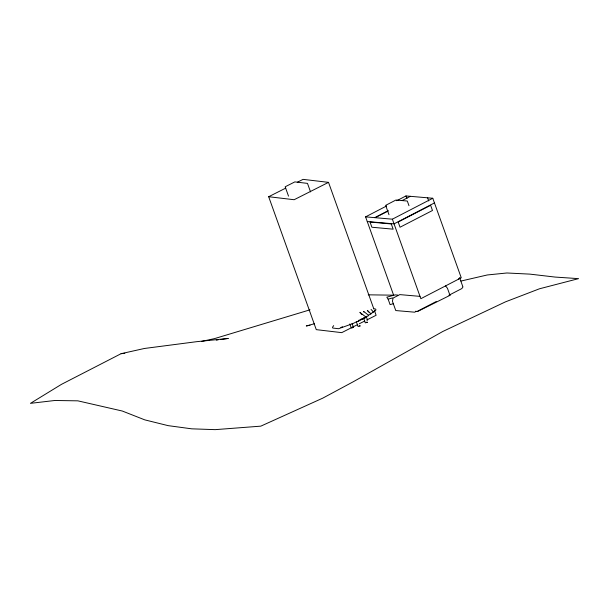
<?xml version="1.0" encoding="UTF-8"?>
<svg xmlns="http://www.w3.org/2000/svg" width="609" height="609" viewBox="0 0 609 609"><rect width="100%" height="100%" fill="white"/><g stroke="black" fill="none" stroke-linecap="round" stroke-linejoin="round"><path stroke-width="0.91" d="M361.83 319.382C361.457 320.029 361.266 318.499 361.746 319.314M364.829 317.761L364.745 317.525M364.418 318.126C363.322 317.411 364.349 318.636 364.814 317.456M462.947 286.984L461.828 288.567L448.909 295.251L449.982 295.342L447.455 288.27L445.56 285.895M333.686 325.625L332.491 327.269L332.773 328.045L338.543 328.723L352.984 323.562L356.417 321.826M361.053 319.497L361.16 319.108L360.482 319.573M358.937 320.227C360.794 319.717 357.925 320.844 358.305 321.11C357.826 321.065 358.686 320.852 358.808 320.372M393.734 295.494L365.583 216.865L386.624 205.964M396.725 200.734L405.99 195.938L432.778 198.26L461.249 277.773L420.842 298.699L392.371 219.179L365.583 216.865M402.069 200.605L410.352 196.319M374.832 217.619L388.298 210.645M392.371 219.179L432.778 198.26M434.453 202.934L394.046 223.861L367.257 221.539M458.455 278.952L460.13 278.085M416.168 311.405L414.653 312.189L395.766 310.552L392.417 301.196L393.094 298.075L399.778 294.611L420.004 296.362M417.226 311.389L436.234 301.546M449.982 295.342L417.508 311.519L415.437 311.237M375.433 217.542L387.91 211.11M220.907 339.487L228.306 338.444L196.501 341.702L144.432 348.47L121.084 353.692L61.479 384.348L30.45 403.348L54.78 400.494L77.838 400.836L122.295 411.029L144.813 419.875L168.114 425.638L191.713 428.827L215.213 429.642L260.812 426.148L322.785 398.134L353.19 381.79L442.804 331.479L505.493 301.843L539.467 288.788L578.55 278.64L555.119 277.072L529.883 274.126L506.932 272.984L487.307 274.964L460.967 281.053M357.772 324.536L341.733 332.643L316.269 329.644L268.676 196.722L285.735 188.112M297.276 182.281L303.061 179.358L328.517 182.357L373.842 308.946M328.517 182.357L294.139 199.722L268.676 196.722M340.865 327.558L342.479 326.736M372.845 311.983L375.365 310.712L375.943 309.836L375.669 309.06L374.017 308.862M370.234 313.818L373.675 312.082L371.041 309.441M368.308 315.302L371.064 313.917L367.326 310.392L368.78 312.105M358.617 321.225L356.394 321.818L358.069 326.5L360.292 325.906L359.447 325.8M359.302 323.767L364.783 320.996M367.212 319.771L376.111 315.279L374.436 310.598M352.071 323.349L353.464 327.246L352.093 327.939L351.241 327.84L349.848 323.942M310.019 309.814L214.459 338.634L201.594 341.413M397.799 295.106L395.119 294.878L386.814 297.177L388.131 299.148L392.5 297.946M393.581 303.64L390.087 304.607L388.131 299.148M314.518 323.722L306.297 325.982L310.027 325.206M216.286 340.142L218.129 339.883M121.084 353.692L124.845 353.273M368.232 294.825L393.353 295.175M366.717 320.022L367.562 320.128L366.169 316.231M366.664 322.153L367.516 322.252L365.293 322.854L363.619 318.172L364.464 318.271L365.842 317.578L364.989 317.479L368.453 315.751L368.171 314.967L363.603 311.351L363.885 312.128M352.619 327.147L353.464 327.246M365.56 316.802L359.889 312.31L360.026 312.699M360.817 313.605L362.127 314.64M361.19 319.291C360.597 320.448 359.576 320.273 360.49 319.588M459.597 277.628L462.787 286.55M427.594 197.811L428.713 200.932M405.99 195.938L406.934 198.572M408.989 205.713L407.314 201.031L395.903 200.041L385.642 205.362L388.991 214.711M364.54 318.02L364.958 317.738M310.537 191.888L307.492 183.385L294.863 181.893L285.172 186.788L288.521 196.144M363.345 318.225C363.284 319.489 364.045 317.731 363.345 318.225M362.743 318.979C363.801 319.268 362.035 317.586 362.743 318.979M362.5 318.72C362.462 320.121 361.632 318.233 362.5 318.72M360.604 319.459L360.878 319.969L360.673 319.398M359.234 320.768L359.127 320.281L359.226 320.783M430.616 205.286L398.179 222.019L400.044 227.226L432.481 210.493L430.616 205.286M391.29 223.967L370.021 222.026L371.886 227.233L393.155 229.174L391.29 223.967"/></g></svg>
